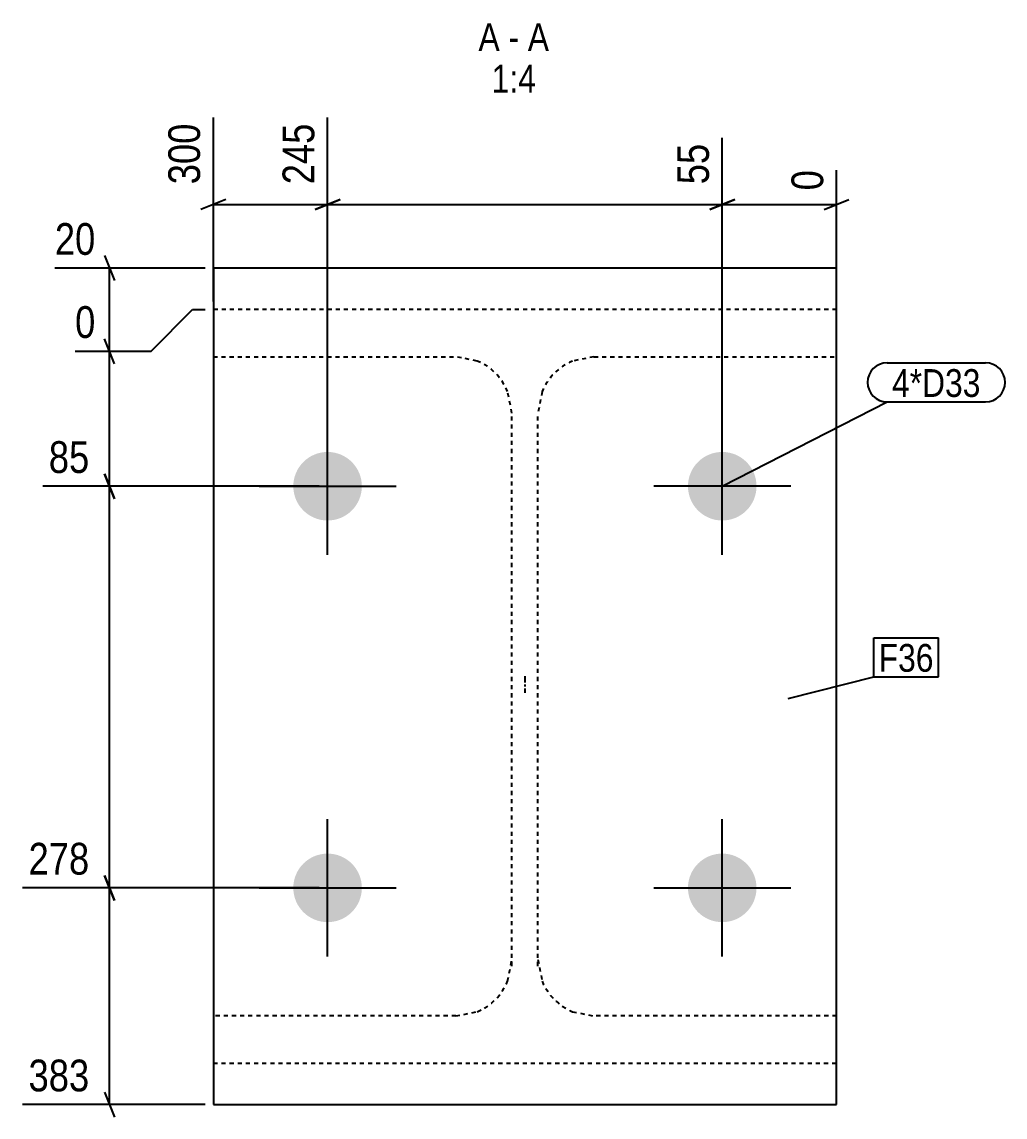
# Model space of a CAD drawing. Header units: millimetres. Extents: x 120 to 57375, y 10 to 4935.
# Drawn here: x 13483 to 13956, y 10 to 537 of the extents above; entities that cross this region are included whole.
import ezdxf

# ---------------------------------------------------------------- set-up
doc = ezdxf.new("R2010")
doc.units = ezdxf.units.MM
doc.linetypes.add('DXK_LINE_DOT2', pattern=[3.9198, 1.9599, -1.9599])
doc.linetypes.add('DXK_LINE_DOT3', pattern=[5.9187, 2.979, -0.9799, 0.9799, -0.9799])
for name, color, linetype in [('MÅLSÆTNING', 7, 'Continuous'), ('STÅL', 7, 'Continuous'), ('TEKST', 7, 'Continuous')]:
    doc.layers.add(name, color=color, linetype=linetype)
doc.styles.add('Arial Narrow', font='ARIALN.TTF', dxfattribs={"height": 0.2})

msp = doc.modelspace()

# ---------------------------------------------------------------- hatches: boundary and pattern name
at = {"layer": 'STÅL', "linetype": 'Continuous'}
for points in [[(13629.74, 329.8, -1), (13629.74, 296.8, -1)], [(13819.74, 296.8, -1), (13819.74, 329.8, -1)], [(13613.24, 119.95, -1), (13646.24, 119.95, -1)], [(13803.24, 119.95, -1), (13836.24, 119.95, -1)]]:
    msp.add_hatch(color=96, dxfattribs=at).paths.add_polyline_path(points)

# ---------------------------------------------------------------- linework, layer by layer
at = {"layer": 'MÅLSÆTNING', "color": 7, "linetype": 'Continuous'}
for p, q in [((13574.74, 402.3), (13574.74, 490.83)), ((13629.74, 317.3), (13629.74, 490.83)), ((13629.74, 317.3), (13629.74, 490.83)), ((13819.74, 317.3), (13819.74, 481.08)), ((13819.74, 317.3), (13819.74, 481.08)), ((13874.74, 402.3), (13874.74, 465.5)), ((13580.74, 451.35), (13568.74, 446.55)), ((13574.74, 448.95), (13629.74, 448.95)), ((13635.74, 451.35), (13623.74, 446.55)), ((13623.74, 446.55), (13635.74, 451.35)), ((13629.74, 448.95), (13819.74, 448.95)), ((13825.74, 451.35), (13813.74, 446.55)), ((13813.74, 446.55), (13825.74, 451.35)), ((13819.74, 448.95), (13874.74, 448.95)), ((13868.74, 446.55), (13880.74, 451.35)), ((13522.34, 424.3), (13527.14, 412.3)), ((13570.74, 418.3), (13498.44, 418.3)), ((13524.74, 378.3), (13524.74, 418.3)), ((13544.74, 378.3), (13564.74, 398.3)), ((13544.74, 378.3), (13564.74, 398.3)), ((13564.74, 398.3), (13570.74, 398.3)), ((13564.74, 398.3), (13570.74, 398.3)), ((13527.14, 372.3), (13522.34, 384.3)), ((13508.19, 378.3), (13544.74, 378.3)), ((13508.19, 378.3), (13544.74, 378.3)), ((13524.74, 313.3), (13524.74, 378.3)), ((13522.34, 319.3), (13527.14, 307.3)), ((13527.14, 307.3), (13522.34, 319.3)), ((13625.74, 313.3), (13492.61, 313.3)), ((13625.74, 313.3), (13492.61, 313.3)), ((13524.74, 119.95), (13524.74, 313.3)), ((13522.34, 125.95), (13527.14, 113.95)), ((13527.14, 113.95), (13522.34, 125.95)), ((13625.74, 119.95), (13482.86, 119.95)), ((13625.74, 119.95), (13482.86, 119.95)), ((13524.74, 15.6), (13524.74, 119.95)), ((13522.34, 21.6), (13527.14, 9.6)), ((13570.74, 15.6), (13482.86, 15.6))]:
    msp.add_line(p, q, dxfattribs=at)
at = {"layer": 'STÅL', "color": 2, "linetype": 'Continuous'}
for p, q in [((13874.74, 418.3), (13574.74, 418.3)), ((13574.74, 418.3), (13574.74, 15.6)), ((13874.74, 15.6), (13874.74, 418.3)), ((13574.74, 15.6), (13874.74, 15.6))]:
    msp.add_line(p, q, dxfattribs=at)
at = {"layer": 'STÅL', "color": 7, "linetype": 'DXK_LINE_DOT2'}
for p, q in [((13874.74, 398.3), (13574.74, 398.3)), ((13574.74, 398.3), (13574.74, 372.48)), ((13874.74, 372.48), (13874.74, 398.3)), ((13574.74, 375.63), (13691.49, 375.63)), ((13701.82, 373.56), (13691.49, 375.63)), ((13757.99, 375.63), (13747.66, 373.56)), ((13757.99, 375.63), (13874.74, 375.63)), ((13718.49, 348.43), (13716.43, 358.84)), ((13733.05, 358.84), (13730.99, 348.43)), ((13718.49, 82.32), (13718.49, 348.43)), ((13730.99, 82.32), (13730.99, 348.43)), ((13716.43, 75.06), (13718.49, 85.47)), ((13730.99, 85.47), (13733.05, 75.06)), ((13691.49, 58.27), (13574.74, 58.27)), ((13574.74, 58.27), (13574.74, 32.45)), ((13691.49, 58.27), (13701.82, 60.34)), ((13747.66, 60.34), (13757.99, 58.27)), ((13874.74, 58.27), (13757.99, 58.27)), ((13874.74, 32.45), (13874.74, 58.27)), ((13574.74, 35.6), (13874.74, 35.6))]:
    msp.add_line(p, q, dxfattribs=at)
at = {"layer": 'STÅL', "color": 96, "linetype": 'Continuous'}
for p, q in [((13629.74, 280.3), (13629.74, 346.3)), ((13819.74, 280.3), (13819.74, 346.3)), ((13596.74, 313.3), (13662.74, 313.3)), ((13852.74, 313.3), (13786.74, 313.3)), ((13629.74, 86.95), (13629.74, 152.95)), ((13819.74, 86.95), (13819.74, 152.95)), ((13596.74, 119.95), (13662.74, 119.95)), ((13786.74, 119.95), (13852.74, 119.95))]:
    msp.add_line(p, q, dxfattribs=at)
at = {"layer": 'STÅL', "color": 7, "linetype": 'DXK_LINE_DOT3'}
msp.add_line((13724.74, 221.83), (13724.74, 213.8), dxfattribs=at)
at = {"layer": 'STÅL', "color": 7, "linetype": 'DXK_LINE_DOT2'}
for centre, start, end in [((13691.36, 348.56), 22.2862, 67.2851), ((13758.12, 348.56), 112.7149, 157.7138), ((13691.36, 85.34), 292.7149, 337.7138), ((13758.12, 85.34), 202.2862, 247.2851)]:
    msp.add_arc(centre, 27.1, start, end, dxfattribs=at)

# ---------------------------------------------------------------- wipeouts: each hides what was drawn before it
at = {"color": 0, "linetype": 'Continuous'}
for points, layer in [([(13571.54, 491.12), (13549.14, 491.12), (13549.14, 455.47), (13571.54, 455.47)], 'MÅLSÆTNING'), ([(13626.54, 491.12), (13604.14, 491.12), (13604.14, 455.47), (13626.54, 455.47)], 'MÅLSÆTNING'), ([(13816.54, 481.37), (13794.14, 481.37), (13794.14, 455.47), (13816.54, 455.47)], 'MÅLSÆTNING'), ([(13518.23, 316.5), (13518.23, 338.9), (13492.33, 338.9), (13492.33, 316.5)], 'MÅLSÆTNING'), ([(13518.23, 123.15), (13518.23, 145.55), (13482.58, 145.55), (13482.58, 123.15)], 'MÅLSÆTNING'), ([(13518.23, 18.8), (13518.23, 41.2), (13482.58, 41.2), (13482.58, 18.8)], 'MÅLSÆTNING'), ([(13712.63, 522.83), (13712.63, 536.83), (13702.4, 536.83), (13702.4, 522.83)], 'TEKST'), ([(13721.93, 522.83), (13721.93, 536.83), (13716.83, 536.83), (13716.83, 522.83)], 'TEKST'), ([(13736.35, 522.83), (13736.35, 536.83), (13726.13, 536.83), (13726.13, 522.83)], 'TEKST'), ([(13730.04, 502.83), (13730.04, 516.83), (13708.71, 516.83), (13708.71, 502.83)], 'TEKST')]:
    msp.add_wipeout(points, dxfattribs=at).dxf.layer = layer
at = {"color": 0}
for points in [[(13944.11, 356.3), (13944.11, 370.3), (13901.48, 370.3), (13901.48, 356.3)], [(13921.48, 223.99), (13921.48, 237.99), (13895.05, 237.99), (13895.05, 223.99)]]:
    msp.add_wipeout(points, dxfattribs=at).dxf.layer = 'TEKST'

# ---------------------------------------------------------------- next in the draw order: texts
at = {"layer": 'MÅLSÆTNING', "color": 3, "linetype": 'Continuous', "style": 'Arial Narrow'}
for s, p in [('300', (13568.34, 458.67)), ('245', (13623.34, 458.67)), ('55', (13813.34, 458.67))]:
    msp.add_text(s, height=15.271, rotation=90.0002, dxfattribs=at).set_placement(p)
for s, p in [('85', (13495.53, 319.7)), ('278', (13485.78, 126.35)), ('383', (13485.78, 22))]:
    msp.add_text(s, height=15.271, dxfattribs=at).set_placement(p)
at = {"layer": 'TEKST', "color": 3, "linetype": 'Continuous', "style": 'Arial Narrow'}
for s, height, p in [('A', 13.36, (13702.4, 522.83)), ('A', 13.36, (13726.13, 522.83)), ('-', 13.36, (13716.83, 522.83)), ('1:4', 13.362, (13708.71, 502.83))]:
    msp.add_text(s, height=height, dxfattribs=at).set_placement(p)

# ---------------------------------------------------------------- next in the draw order: wipeouts: each hides what was drawn before it
at = {"color": 0, "linetype": 'Continuous'}
for points in [[(13871.54, 468.7), (13849.14, 468.7), (13849.14, 452.55), (13871.54, 452.55)], [(13521.14, 421.5), (13521.14, 443.9), (13495.24, 443.9), (13495.24, 421.5)], [(13521.14, 381.5), (13521.14, 403.9), (13504.99, 403.9), (13504.99, 381.5)]]:
    msp.add_wipeout(points, dxfattribs=at).dxf.layer = 'MÅLSÆTNING'
at = {"color": 0}
for points in [[(13944.11, 356.3), (13944.11, 370.3), (13901.48, 370.3), (13901.48, 356.3)], [(13921.48, 223.99), (13921.48, 237.99), (13895.05, 237.99), (13895.05, 223.99)]]:
    msp.add_wipeout(points, dxfattribs=at).dxf.layer = 'TEKST'

# ---------------------------------------------------------------- next in the draw order: linework, layer by layer
at = {"layer": 'MÅLSÆTNING', "color": 7, "linetype": 'Continuous'}
msp.add_line((13527.14, 372.3), (13522.34, 384.3), dxfattribs=at)
at = {"layer": 'TEKST', "color": 7, "linetype": 'Continuous'}
for p, q in [((13899.08, 372.7), (13946.51, 372.7)), ((13819.74, 313.3), (13899.08, 353.9)), ((13899.08, 353.9), (13946.51, 353.9)), ((13892.65, 240.39), (13923.88, 240.39)), ((13892.65, 221.59), (13892.65, 240.39)), ((13923.88, 221.59), (13923.88, 240.39)), ((13851.53, 211.19), (13892.65, 221.59)), ((13892.65, 221.59), (13923.88, 221.59))]:
    msp.add_line(p, q, dxfattribs=at)
for centre, start, end in [((13899.08, 363.3), 90, 270), ((13946.51, 363.3), 270, 90)]:
    msp.add_arc(centre, 9.4, start, end, dxfattribs=at)

# ---------------------------------------------------------------- next in the draw order: texts
at = {"layer": 'MÅLSÆTNING', "color": 3, "linetype": 'Continuous', "style": 'Arial Narrow'}
msp.add_text('0', height=15.27, rotation=90.0002, dxfattribs=at).set_placement((13868.34, 455.75))
for s, height, p in [('20', 15.271, (13498.44, 424.7)), ('0', 15.27, (13508.19, 384.7))]:
    msp.add_text(s, height=height, dxfattribs=at).set_placement(p)
at = {"layer": 'TEKST', "color": 3, "style": 'Arial Narrow'}
for s, p in [('4*D33', (13901.48, 356.3)), ('F36', (13895.05, 223.99))]:
    msp.add_text(s, height=13.362, dxfattribs=at).set_placement(p)

doc.saveas('drawing.dxf')
